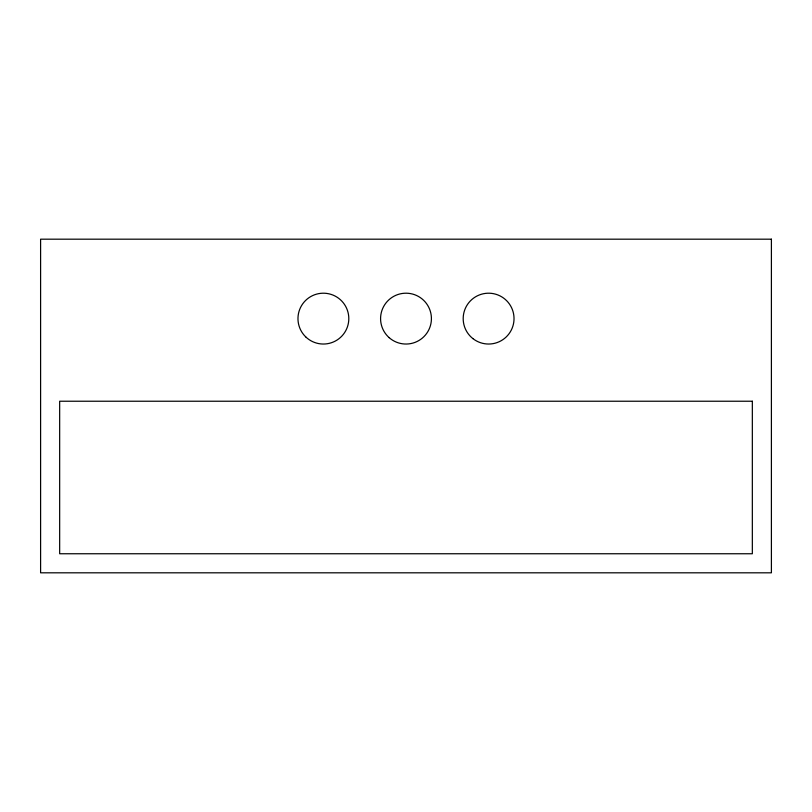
<?xml version="1.0" encoding="UTF-8"?>
<svg xmlns="http://www.w3.org/2000/svg" width="812" height="812" viewBox="0 0 812 812"><rect width="100%" height="100%" fill="white"/><g stroke="black" fill="none" stroke-linecap="round" stroke-linejoin="round"><path stroke-width="1.22" d="M771.4 239.185L40.6 239.185L40.6 572.815L771.4 572.815L771.4 239.185M752.338 401.229L59.662 401.229L59.662 553.754L752.338 553.754L752.338 401.229M305.708 336.878A25.416 25.416 0 0 0 348.043 324.8A25.416 25.416 0 0 0 316.416 294.177A25.416 25.416 0 0 0 305.708 336.878M389.161 337.66A25.416 25.416 0 0 0 430.908 323.683A25.416 25.416 0 0 0 397.931 294.512A25.416 25.416 0 0 0 389.161 337.66M472.919 338.614A25.416 25.416 0 0 0 513.773 322.212A25.416 25.416 0 0 0 479.141 295.03A25.416 25.416 0 0 0 472.919 338.614"/></g></svg>
